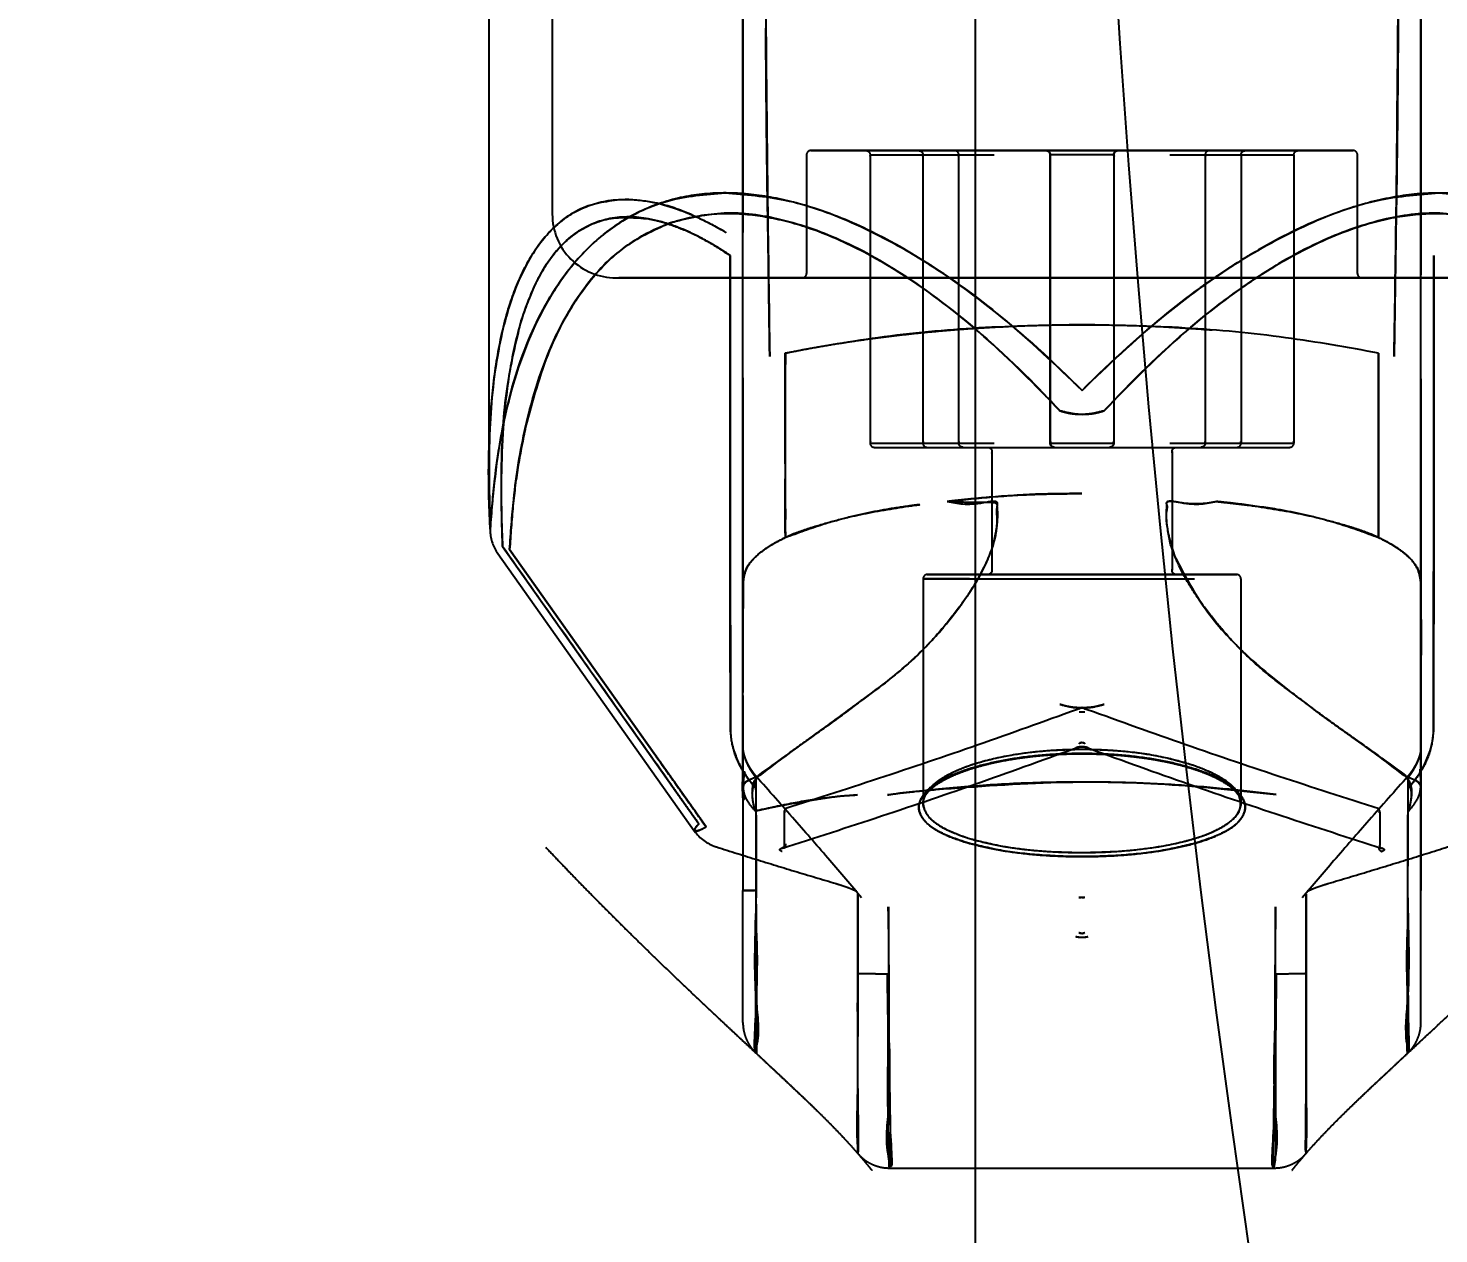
# Model space of a CAD drawing. Header units: millimetres. Extents: x 0 to 253659, y 0 to 59400.
# Drawn here: x 62904.3 to 62970.7, y 50810.6 to 50867.3 of the extents above; entities that cross this region are included whole.
import ezdxf

# ---------------------------------------------------------------- set-up
doc = ezdxf.new("R2010")
doc.units = ezdxf.units.MM
doc.header["$LTSCALE"] = 200
doc.header["$MEASUREMENT"] = 0
doc.linetypes.add('HID', pattern=[2.3, 1.5, -0.8])
for name, color, linetype in [('1', 1, 'CONTINUOUS'), ('A-벽', 7, 'CONTINUOUS'), ('주방기구(기존)', 8, 'HID')]:
    doc.layers.add(name, color=color, linetype=linetype)
doc.styles.get("Standard").update_dxf_attribs({"font": ''})
doc.styles.get('Standard').set_extended_font_data('Gulim')

msp = doc.modelspace()

# ---------------------------------------------------------------- linework, layer by layer
at = {"layer": '1'}
msp.add_line((62948.859, 53409.695), (62948.859, 39609.695), dxfattribs=at)
at = {"layer": '주방기구(기존)'}
for p, q in [((62925.961, 50889.269), (62925.961, 50846.355)), ((62928.954, 50882.984), (62928.954, 50858.541)), ((62937.931, 50831.601), (62937.933, 50877.647)), ((62937.932, 50850.798), (62937.932, 50877.647)), ((62937.932, 50877.647), (62937.932, 50857.683)), ((62969.856, 50840.399), (62969.857, 50877.647)), ((62969.857, 50850.798), (62969.858, 50877.647)), ((62969.858, 50877.647), (62969.858, 50857.683)), ((62940.926, 50861.334), (62940.926, 50855.747)), ((62941.125, 50861.534), (62966.666, 50861.534)), ((62941.126, 50861.534), (62966.665, 50861.534)), ((62943.918, 50861.334), (62949.759, 50861.334)), ((62943.919, 50861.334), (62943.919, 50847.766)), ((62946.403, 50861.334), (62946.403, 50847.766)), ((62948.096, 50847.766), (62948.096, 50861.334)), ((62952.399, 50861.334), (62952.399, 50847.766)), ((62955.393, 50861.334), (62952.399, 50861.334)), ((62952.4, 50847.766), (62952.4, 50861.334)), ((62952.4, 50847.766), (62952.4, 50861.334)), ((62955.391, 50861.334), (62955.391, 50847.766)), ((62955.392, 50861.334), (62955.392, 50847.766)), ((62955.393, 50861.334), (62955.393, 50847.766)), ((62958.032, 50861.334), (62963.874, 50861.334)), ((62959.696, 50861.334), (62959.696, 50847.766)), ((62961.389, 50861.334), (62961.389, 50847.766)), ((62963.873, 50861.334), (62963.873, 50847.766)), ((62966.866, 50855.747), (62966.866, 50861.334)), ((62937.333, 50856.593), (62937.333, 50846.429)), ((62970.457, 50846.429), (62970.457, 50856.593)), ((62931.946, 50855.547), (62975.845, 50855.548)), ((62931.948, 50855.548), (62975.844, 50855.548)), ((62937.932, 50833.501), (62937.933, 50855.781)), ((62969.858, 50833.501), (62969.858, 50855.781)), ((62943.918, 50847.766), (62949.759, 50847.766)), ((62944.118, 50847.566), (62963.674, 50847.566)), ((62949.656, 50847.367), (62949.656, 50841.78)), ((62952.399, 50847.766), (62955.393, 50847.766)), ((62958.032, 50847.766), (62963.874, 50847.766)), ((62958.136, 50847.367), (62958.136, 50841.78)), ((62926.391, 50842.566), (62935.641, 50829.512)), ((62926.611, 50842.893), (62935.861, 50829.839)), ((62926.946, 50842.754), (62933.777, 50833.113)), ((62936.196, 50829.702), (62926.946, 50842.754)), ((62946.413, 50841.381), (62946.413, 50830.816)), ((62946.612, 50841.58), (62961.179, 50841.58)), ((62946.613, 50841.58), (62961.179, 50841.58)), ((62961.378, 50841.381), (62961.378, 50830.817)), ((62969.855, 50832.163), (62969.856, 50840.399)), ((62954.037, 50835.097), (62953.755, 50835.097)), ((62969.855, 50820.499), (62969.858, 50833.481)), ((62937.932, 50831.868), (62937.933, 50831.907)), ((62969.855, 50831.601), (62969.852, 50832.163)), ((62937.925, 50831.632), (62937.919, 50831.627)), ((62937.919, 50831.627), (62937.932, 50831.62)), ((62937.952, 50831.615), (62937.925, 50831.632)), ((62937.927, 50831.612), (62937.927, 50826.706)), ((62937.928, 50831.607), (62937.929, 50831.612)), ((62937.929, 50831.61), (62937.928, 50831.607)), ((62937.929, 50831.704), (62937.93, 50831.752)), ((62937.929, 50831.592), (62937.929, 50831.646)), ((62937.932, 50831.62), (62937.929, 50831.61)), ((62937.952, 50831.667), (62937.952, 50831.615)), ((62969.827, 50831.615), (62969.827, 50831.667)), ((62969.854, 50831.632), (62969.827, 50831.615)), ((62969.852, 50831.607), (62969.848, 50831.662)), ((62969.848, 50831.612), (62969.848, 50831.662)), ((62969.848, 50831.62), (62969.861, 50831.627)), ((62969.853, 50831.61), (62969.848, 50831.62)), ((62969.852, 50831.612), (62969.852, 50826.706)), ((62969.854, 50831.607), (62969.853, 50831.61)), ((62969.861, 50831.627), (62969.854, 50831.632)), ((62969.855, 50831.612), (62969.854, 50831.607)), ((62939.928, 50830.397), (62939.869, 50830.397)), ((62939.869, 50830.397), (62939.869, 50828.82)), ((62939.869, 50830.389), (62939.875, 50830.391)), ((62939.894, 50830.395), (62939.875, 50830.391)), ((62939.928, 50830.397), (62939.894, 50830.395)), ((62967.922, 50830.397), (62967.864, 50830.397)), ((62967.897, 50830.395), (62967.864, 50830.397)), ((62967.916, 50830.391), (62967.897, 50830.395)), ((62967.916, 50830.391), (62967.922, 50830.389)), ((62967.922, 50830.397), (62967.922, 50828.82)), ((62937.927, 50820.499), (62937.929, 50826.706)), ((62954.036, 50826.377), (62953.754, 50826.377)), ((62944.844, 50813.645), (62962.937, 50813.645))]:
    msp.add_line(p, q, dxfattribs=at)
for centre, radius, start, end in [((63669.232, 50914.411), 715.154, 181.998676, 211.252681), ((62941.125, 50861.334), 0.2, 89.99918, 180.02035), ((62966.666, 50861.334), 0.2, 0.00484, 89.9629), ((62931.946, 50858.541), 2.993, 179.99639, 270.01992), ((62940.726, 50855.747), 0.2, 270.08481, 359.97851), ((62967.065, 50855.747), 0.2, 179.99235, 269.99993), ((62928.02, 50843.72), 1.995, 183.14668, 215.35492), ((62946.613, 50841.381), 0.2, 89.9991, 180.02322), ((62961.179, 50841.381), 0.2, 359.9991, 89.99854), ((62940.069, 50830.397), 0.2, 109.68447, 182.21917), ((62967.723, 50830.397), 0.2, 357.78084, 70.31887), ((62937.268, 50830.667), 1.995, 215.41313, 252.06858)]:
    msp.add_arc(centre, radius, start, end, dxfattribs=at)
for points in [[(62938.863, 50886.758), (62938.934, 50876.346), (62939.015, 50867.151), (62939.092, 50859.115), (62939.193, 50851.847)], [(62968.595, 50851.847), (62968.697, 50859.113), (62968.774, 50867.15), (62968.855, 50876.348), (62968.926, 50886.758)], [(62968.926, 50886.758), (62968.885, 50879.698), (62968.822, 50873.219), (62968.782, 50867.293)], [(62939.123, 50856.922), (62939.051, 50861.964), (62939.007, 50867.293)], [(62968.782, 50867.293), (62968.738, 50861.963), (62968.666, 50856.922)], [(62944.866, 50861.534), (62942.836, 50861.534), (62941.562, 50861.534), (62941.126, 50861.534), (62941.554, 50861.534), (62942.821, 50861.534), (62944.847, 50861.534), (62947.497, 50861.534), (62950.587, 50861.534), (62953.905, 50861.534), (62957.217, 50861.534), (62960.293, 50861.534), (62962.926, 50861.534)], [(62943.718, 50861.534), (62943.795, 50861.519), (62943.859, 50861.475), (62943.918, 50861.334), (62943.901, 50861.263)], [(62962.926, 50861.534), (62964.946, 50861.534), (62966.224, 50861.534), (62966.666, 50861.534), (62966.237, 50861.534), (62964.966, 50861.534), (62962.94, 50861.534), (62960.298, 50861.534), (62957.219, 50861.534), (62953.912, 50861.534), (62950.602, 50861.534), (62947.516, 50861.534), (62944.866, 50861.534)], [(62946.202, 50861.534), (62946.278, 50861.519), (62946.343, 50861.475), (62946.402, 50861.334), (62946.385, 50861.263)], [(62946.203, 50861.534), (62946.286, 50861.516), (62946.357, 50861.461), (62946.397, 50861.38), (62946.386, 50861.263)], [(62948.08, 50861.264), (62948.096, 50861.334), (62948.037, 50861.475), (62947.896, 50861.534)], [(62952.199, 50861.534), (62952.276, 50861.519), (62952.34, 50861.475), (62952.399, 50861.334), (62952.384, 50861.266)], [(62952.384, 50861.264), (62952.399, 50861.341), (62952.377, 50861.425), (62952.319, 50861.494), (62952.199, 50861.534)], [(62952.384, 50861.264), (62952.4, 50861.334), (62952.342, 50861.474)], [(62952.342, 50861.474), (62952.399, 50861.334), (62952.384, 50861.266)], [(62955.592, 50861.534), (62955.45, 50861.475), (62955.392, 50861.334), (62955.406, 50861.268)], [(62955.408, 50861.266), (62955.393, 50861.334), (62955.451, 50861.475), (62955.516, 50861.519), (62955.592, 50861.534)], [(62955.592, 50861.534), (62955.511, 50861.516), (62955.439, 50861.463), (62955.399, 50861.383), (62955.408, 50861.264)], [(62955.408, 50861.265), (62955.393, 50861.334), (62955.449, 50861.474)], [(62955.449, 50861.474), (62955.392, 50861.334), (62955.406, 50861.268)], [(62959.895, 50861.534), (62959.754, 50861.475), (62959.696, 50861.334), (62959.711, 50861.264)], [(62961.406, 50861.263), (62961.39, 50861.334), (62961.448, 50861.475), (62961.513, 50861.519), (62961.589, 50861.534)], [(62961.406, 50861.263), (62961.389, 50861.338), (62961.41, 50861.422), (62961.467, 50861.493), (62961.589, 50861.534)], [(62963.89, 50861.263), (62963.874, 50861.334), (62963.932, 50861.475), (62963.997, 50861.519), (62964.073, 50861.534)], [(62926.029, 50843.719), (62925.981, 50844.941), (62926.092, 50849.621), (62926.41, 50852.072), (62926.972, 50854.341), (62927.668, 50856.035), (62928.626, 50857.482), (62929.88, 50858.562), (62931.465, 50859.157), (62933.416, 50859.15), (62935.847, 50858.364), (62937.036, 50857.74), (62937.134, 50857.683)], [(62932.389, 50859.237), (62930.416, 50858.841), (62928.724, 50857.589), (62927.383, 50855.428), (62926.46, 50852.331), (62926.012, 50848.442), (62926.03, 50843.72)], [(62953.897, 50850.247), (62952.886, 50851.235), (62948.466, 50854.966), (62943.972, 50857.723), (62941.108, 50858.878), (62938.96, 50859.385), (62936.888, 50859.537), (62934.874, 50859.29), (62932.837, 50858.543), (62931.034, 50857.306), (62929.577, 50855.718), (62928.265, 50853.553), (62926.836, 50849.489), (62926.235, 50846.087), (62926.03, 50843.72)], [(62926.03, 50843.72), (62926.645, 50848.632), (62927.84, 50852.615), (62929.622, 50855.779), (62931.835, 50857.935), (62934.377, 50859.16), (62937.091, 50859.538)], [(62937.133, 50857.683), (62935.378, 50858.567), (62933.789, 50859.077), (62932.389, 50859.237)], [(62937.091, 50859.538), (62939.902, 50859.204), (62943.037, 50858.156), (62946.468, 50856.326), (62950.11, 50853.693), (62953.897, 50850.247)], [(62981.762, 50843.72), (62981.71, 50844.513), (62980.956, 50849.489), (62979.493, 50853.624), (62978.18, 50855.766), (62976.695, 50857.36), (62974.849, 50858.597), (62972.776, 50859.323), (62970.739, 50859.537), (62968.622, 50859.352), (62966.43, 50858.796), (62963.196, 50857.406), (62960.96, 50856.093), (62958.593, 50854.414), (62954.156, 50850.504), (62953.897, 50850.247)], [(62953.897, 50850.247), (62957.688, 50853.696), (62961.338, 50856.334), (62964.785, 50858.169), (62967.948, 50859.217), (62970.696, 50859.538)], [(62970.696, 50859.538), (62973.472, 50859.143), (62976.007, 50857.9), (62978.187, 50855.757), (62979.955, 50852.607), (62981.148, 50848.627), (62981.762, 50843.72)], [(62926.947, 50842.754), (62927.137, 50845.123), (62927.696, 50848.524), (62929.027, 50852.589), (62930.249, 50854.754), (62931.605, 50856.342), (62933.283, 50857.579), (62935.178, 50858.327), (62937.051, 50858.573), (62938.979, 50858.422), (62940.977, 50857.916), (62943.64, 50856.761), (62947.815, 50854.004), (62951.92, 50850.273), (62952.858, 50849.284)], [(62952.859, 50849.285), (62949.275, 50852.789), (62945.792, 50855.477), (62942.489, 50857.325), (62939.526, 50858.323), (62936.888, 50858.574), (62934.473, 50858.12)], [(62973.324, 50858.119), (62970.909, 50858.573), (62968.224, 50858.314), (62965.245, 50857.298), (62961.956, 50855.446), (62958.496, 50852.768), (62954.935, 50849.285)], [(62954.935, 50849.285), (62955.176, 50849.542), (62959.296, 50853.452), (62961.494, 50855.131), (62963.572, 50856.443), (62966.579, 50857.834), (62968.618, 50858.389), (62970.587, 50858.574), (62972.482, 50858.359), (62974.411, 50857.634), (62976.129, 50856.396), (62977.51, 50854.802), (62978.734, 50852.659), (62980.096, 50848.524), (62980.797, 50843.548), (62980.845, 50842.754)], [(62937.333, 50856.593), (62936.844, 50856.912), (62935.74, 50857.536), (62934.596, 50858.024), (62933.482, 50858.322), (62931.668, 50858.33), (62930.194, 50857.734), (62929.027, 50856.654), (62928.136, 50855.207), (62927.488, 50853.514), (62926.965, 50851.244), (62926.67, 50848.794), (62926.567, 50844.113), (62926.612, 50842.893)], [(62927.488, 50853.514), (62928.54, 50855.955), (62929.941, 50857.556), (62931.604, 50858.317), (62933.482, 50858.322)], [(62934.473, 50858.12), (62932.28, 50856.925), (62930.379, 50854.94), (62928.828, 50852.136), (62927.696, 50848.524)], [(62933.482, 50858.322), (62933.701, 50858.279), (62933.925, 50858.227), (62934.154, 50858.165)], [(62934.154, 50858.165), (62935.151, 50857.809), (62936.207, 50857.289), (62937.333, 50856.593)], [(62937.932, 50855.687), (62937.932, 50855.966), (62937.932, 50856.278), (62937.932, 50856.62), (62937.932, 50856.988), (62937.932, 50857.377), (62937.932, 50857.785)], [(62969.858, 50857.779), (62969.858, 50857.371), (62969.858, 50856.981), (62969.858, 50856.614), (62969.858, 50856.272), (62969.858, 50855.961), (62969.858, 50855.683)], [(62937.339, 50834.31), (62937.333, 50846.429), (62937.333, 50856.593)], [(62939.194, 50851.847), (62939.158, 50854.393), (62939.123, 50856.922)], [(62968.666, 50856.922), (62968.631, 50854.393), (62968.595, 50851.847)], [(62970.457, 50856.593), (62970.457, 50846.429), (62970.452, 50834.309)], [(62969.417, 50855.548), (62965.606, 50855.548), (62961.195, 50855.548), (62956.402, 50855.548), (62951.473, 50855.548), (62946.665, 50855.548), (62942.228, 50855.548), (62938.383, 50855.547), (62935.318, 50855.547), (62933.18, 50855.547), (62932.084, 50855.547), (62933.189, 50855.548), (62935.325, 50855.548), (62938.374, 50855.548)], [(62938.374, 50855.548), (62942.195, 50855.548), (62946.614, 50855.548), (62951.412, 50855.547), (62956.341, 50855.547), (62961.148, 50855.547), (62965.581, 50855.547), (62969.423, 50855.547), (62972.485, 50855.548), (62974.619, 50855.548), (62975.71, 50855.548), (62974.596, 50855.548), (62972.459, 50855.548), (62969.417, 50855.548)], [(62963.208, 50855.548), (62960.504, 50855.548), (62957.337, 50855.548), (62953.923, 50855.548), (62950.499, 50855.548), (62947.308, 50855.548), (62944.572, 50855.548), (62942.479, 50855.548), (62941.17, 50855.548), (62940.727, 50855.548), (62941.176, 50855.548), (62942.49, 50855.548), (62944.583, 50855.548)], [(62944.583, 50855.548), (62947.318, 50855.548), (62950.503, 50855.548), (62953.918, 50855.548), (62957.331, 50855.548), (62960.507, 50855.548), (62963.208, 50855.548)], [(62926.611, 50842.893), (62926.572, 50846.989), (62926.859, 50850.539), (62927.488, 50853.514)], [(62953.894, 50853.337), (62949.046, 50853.184), (62944.288, 50852.725), (62939.927, 50852.002)], [(62942.757, 50852.506), (62943.744, 50852.651), (62944.739, 50852.782), (62945.745, 50852.899), (62946.755, 50853.002), (62947.766, 50853.091), (62948.781, 50853.166), (62949.802, 50853.228)], [(62949.802, 50853.228), (62951.844, 50853.31), (62953.891, 50853.337), (62955.944, 50853.31), (62957.992, 50853.228), (62960.02, 50853.092)], [(62967.862, 50852.002), (62963.482, 50852.727), (62958.751, 50853.183), (62953.894, 50853.337)], [(62940.797, 50852.171), (62941.769, 50852.346), (62942.757, 50852.506)], [(62939.927, 50847.288), (62939.926, 50848.737), (62939.927, 50850.3), (62939.927, 50852.001)], [(62939.928, 50852), (62939.926, 50850.058), (62939.926, 50848.001), (62939.926, 50846.023)], [(62939.927, 50852.001), (62940.797, 50852.171)], [(62967.862, 50852.001), (62967.862, 50849.471), (62967.862, 50847.386), (62967.862, 50845.687), (62967.862, 50844.593), (62967.862, 50843.898), (62967.861, 50843.322)], [(62967.862, 50846.023), (62967.862, 50847.997), (62967.862, 50850.081), (62967.861, 50852)], [(62937.931, 50850.839), (62937.931, 50849.661), (62937.931, 50848.414), (62937.932, 50847.207), (62937.932, 50846.12), (62937.932, 50845.152), (62937.932, 50844.233), (62937.932, 50843.299), (62937.932, 50842.311), (62937.935, 50841.27), (62937.935, 50839.985)], [(62937.932, 50845.938), (62937.932, 50847.572), (62937.931, 50849.223), (62937.932, 50850.798)], [(62969.849, 50840.259), (62969.848, 50840.325), (62969.847, 50840.436), (62969.847, 50840.503), (62969.847, 50840.579), (62969.847, 50840.66), (62969.848, 50840.747), (62969.848, 50840.838), (62969.849, 50840.932), (62969.85, 50841.028), (62969.851, 50841.126), (62969.852, 50841.225), (62969.853, 50841.325), (62969.854, 50841.427), (62969.855, 50841.529), (62969.856, 50841.633), (62969.856, 50841.737), (62969.856, 50841.839), (62969.856, 50841.942), (62969.856, 50842.044), (62969.856, 50842.146), (62969.856, 50842.248), (62969.856, 50842.348), (62969.856, 50842.447), (62969.856, 50842.543), (62969.856, 50842.636), (62969.856, 50842.724), (62969.856, 50842.809), (62969.856, 50842.891), (62969.856, 50842.975), (62969.856, 50843.059), (62969.856, 50843.145), (62969.856, 50843.231), (62969.856, 50843.319), (62969.856, 50843.409), (62969.856, 50843.5), (62969.856, 50843.593), (62969.856, 50843.686), (62969.856, 50843.781), (62969.856, 50843.878), (62969.856, 50843.975), (62969.856, 50844.073), (62969.856, 50844.173), (62969.856, 50844.273), (62969.856, 50844.374), (62969.856, 50844.477), (62969.856, 50844.581), (62969.856, 50844.685), (62969.856, 50844.791), (62969.856, 50844.899), (62969.856, 50845.008), (62969.857, 50845.118), (62969.857, 50845.23), (62969.857, 50845.344), (62969.857, 50845.459), (62969.857, 50845.576), (62969.857, 50845.695), (62969.857, 50845.816), (62969.857, 50845.939), (62969.857, 50846.065), (62969.857, 50846.193), (62969.857, 50846.324), (62969.857, 50846.457), (62969.857, 50846.594), (62969.857, 50846.735), (62969.857, 50846.878), (62969.857, 50847.025), (62969.857, 50847.174), (62969.857, 50847.328), (62969.857, 50847.485), (62969.857, 50847.645), (62969.857, 50847.808), (62969.857, 50847.974), (62969.857, 50848.144), (62969.857, 50848.316), (62969.857, 50848.492), (62969.857, 50848.67), (62969.857, 50848.851), (62969.857, 50849.038), (62969.857, 50849.228), (62969.857, 50849.423), (62969.858, 50849.62), (62969.858, 50849.819), (62969.858, 50850.021), (62969.858, 50850.223), (62969.858, 50850.427), (62969.857, 50850.632), (62969.857, 50850.839)], [(62969.857, 50850.798), (62969.857, 50849.212), (62969.857, 50847.564), (62969.857, 50845.938)], [(62952.858, 50849.284), (62953.184, 50849.195), (62953.533, 50849.139), (62953.893, 50849.12)], [(62954.935, 50849.285), (62954.253, 50849.138), (62953.521, 50849.14), (62952.859, 50849.285)], [(62953.893, 50849.12), (62954.257, 50849.139), (62954.608, 50849.194), (62954.935, 50849.285)], [(62927.696, 50848.524), (62927.354, 50846.734), (62927.104, 50844.81), (62926.946, 50842.754)], [(62925.99, 50848.036), (62925.961, 50846.64), (62925.974, 50845.129), (62926.033, 50843.503)], [(62943.934, 50847.836), (62943.918, 50847.766), (62943.976, 50847.625), (62944.041, 50847.581), (62944.118, 50847.566)], [(62946.417, 50847.836), (62946.402, 50847.766), (62946.46, 50847.625), (62946.525, 50847.581), (62946.601, 50847.566)], [(62946.418, 50847.836), (62946.402, 50847.761), (62946.424, 50847.677), (62946.481, 50847.607), (62946.602, 50847.566)], [(62948.295, 50847.566), (62948.154, 50847.625), (62948.096, 50847.766), (62948.112, 50847.837)], [(62948.295, 50847.566), (62948.154, 50847.625), (62948.096, 50847.766), (62948.112, 50847.837)], [(62952.599, 50847.566), (62952.458, 50847.625), (62952.4, 50847.766), (62952.415, 50847.837)], [(62952.598, 50847.566), (62952.517, 50847.584), (62952.445, 50847.638), (62952.405, 50847.718), (62952.415, 50847.837)], [(62952.415, 50847.836), (62952.399, 50847.766), (62952.456, 50847.626)], [(62955.376, 50847.837), (62955.392, 50847.766), (62955.334, 50847.625), (62955.192, 50847.566)], [(62955.193, 50847.566), (62955.269, 50847.581), (62955.334, 50847.625), (62955.393, 50847.766), (62955.378, 50847.833)], [(62959.68, 50847.837), (62959.696, 50847.766), (62959.638, 50847.625), (62959.496, 50847.566)], [(62959.68, 50847.837), (62959.696, 50847.766), (62959.637, 50847.625), (62959.496, 50847.566)], [(62961.19, 50847.566), (62961.267, 50847.581), (62961.331, 50847.625), (62961.39, 50847.766), (62961.374, 50847.836)], [(62961.19, 50847.566), (62961.273, 50847.584), (62961.344, 50847.639), (62961.383, 50847.719), (62961.374, 50847.836)], [(62963.674, 50847.566), (62963.75, 50847.581), (62963.815, 50847.625), (62963.874, 50847.766), (62963.858, 50847.836)], [(62939.927, 50844.214), (62939.926, 50844.818), (62939.927, 50845.776), (62939.927, 50847.288)], [(62949.456, 50847.566), (62949.533, 50847.551), (62949.567, 50847.532), (62949.597, 50847.508), (62949.641, 50847.443), (62949.656, 50847.367), (62949.642, 50847.3)], [(62949.598, 50847.507), (62949.641, 50847.443), (62949.656, 50847.367), (62949.64, 50847.297)], [(62958.153, 50847.297), (62958.137, 50847.367), (62958.152, 50847.443), (62958.194, 50847.507)], [(62958.151, 50847.3), (62958.137, 50847.367), (62958.152, 50847.443), (62958.195, 50847.508), (62958.26, 50847.551), (62958.336, 50847.566)], [(62937.333, 50846.429), (62937.336, 50842.372), (62937.338, 50838.331), (62937.34, 50834.309)], [(62937.942, 50840.401), (62937.932, 50841.914), (62937.932, 50843.782), (62937.932, 50845.938)], [(62939.926, 50846.023), (62939.925, 50845.11), (62939.928, 50844.44), (62939.926, 50843.946)], [(62967.862, 50843.946), (62967.86, 50844.439), (62967.863, 50845.108), (62967.862, 50846.023)], [(62969.857, 50845.938), (62969.856, 50843.729), (62969.856, 50841.874), (62969.846, 50840.401)], [(62970.451, 50834.309), (62970.453, 50838.331), (62970.455, 50842.371), (62970.457, 50846.429)], [(62949.239, 50845.194), (62948.082, 50845.075), (62947.553, 50845.018)], [(62947.554, 50845.019), (62949.56, 50845.224), (62951.674, 50845.354), (62953.893, 50845.392)], [(62953.893, 50845.391), (62951.563, 50845.349), (62949.239, 50845.194)], [(62938.663, 50832.125), (62941.226, 50833.975), (62943.447, 50835.602), (62945.33, 50837.05), (62946.922, 50838.585), (62948.216, 50840.179), (62949.201, 50841.754), (62949.788, 50843.233), (62949.903, 50844.255), (62949.898, 50844.708), (62949.905, 50844.857), (62949.781, 50844.961)], [(62939.926, 50843.324), (62941.7, 50843.946), (62943.732, 50844.459), (62946.022, 50844.841)], [(62946.261, 50844.87), (62945.768, 50844.808), (62944.625, 50844.633), (62943.483, 50844.405), (62942.362, 50844.13), (62941.259, 50843.814)], [(62946.022, 50844.841), (62946.26, 50844.87)], [(62949.781, 50844.961), (62949.327, 50844.969), (62948.578, 50844.972), (62947.554, 50845.019)], [(62947.555, 50845.018), (62949.274, 50844.97), (62949.908, 50844.928), (62949.895, 50844.821), (62949.901, 50844.667), (62949.907, 50844.188), (62949.695, 50842.92)], [(62960.232, 50845.017), (62958.459, 50844.97), (62957.867, 50844.921), (62957.899, 50844.808), (62957.883, 50844.62), (62957.874, 50844.006), (62958.273, 50842.417)], [(62958.088, 50842.92), (62957.878, 50844.2), (62957.884, 50844.675), (62957.89, 50844.825), (62957.882, 50844.931), (62958.532, 50844.97), (62960.233, 50845.018)], [(62960.87, 50844.947), (62960.657, 50844.97), (62960.445, 50844.994), (62960.232, 50845.017)], [(62960.233, 50845.018), (62960.673, 50844.969), (62961.102, 50844.921), (62961.527, 50844.87)], [(62961.525, 50844.87), (62960.87, 50844.947)], [(62967.861, 50843.322), (62967.607, 50843.433), (62967.076, 50843.635), (62966.533, 50843.814), (62965.427, 50844.128), (62964.308, 50844.404), (62963.171, 50844.631), (62961.525, 50844.87)], [(62961.527, 50844.87), (62961.765, 50844.841)], [(62961.765, 50844.841), (62964.057, 50844.459), (62966.088, 50843.946), (62967.861, 50843.324)], [(62939.928, 50843.325), (62939.927, 50843.601), (62939.926, 50843.892), (62939.927, 50844.214)], [(62939.926, 50843.946), (62939.926, 50843.712), (62939.928, 50843.506), (62939.926, 50843.323)], [(62967.861, 50843.323), (62967.859, 50843.507), (62967.862, 50843.712), (62967.862, 50843.946)], [(62939.926, 50843.323), (62939.132, 50842.882), (62938.511, 50842.398), (62938.098, 50841.861), (62937.944, 50841.244), (62937.94, 50840.58)], [(62937.947, 50840.397), (62937.94, 50841.138), (62938.077, 50841.822), (62938.505, 50842.398), (62939.128, 50842.882), (62939.926, 50843.324)], [(62941.259, 50843.814), (62940.18, 50843.435), (62939.928, 50843.325)], [(62967.861, 50843.324), (62968.656, 50842.884), (62969.28, 50842.4), (62969.71, 50841.823), (62969.848, 50841.137), (62969.841, 50840.397)], [(62969.848, 50840.58), (62969.843, 50841.246), (62969.688, 50841.864), (62969.272, 50842.403), (62968.649, 50842.887), (62967.861, 50843.323)], [(62934.563, 50831.669), (62931.92, 50835.4), (62929.269, 50839.141), (62926.611, 50842.893)], [(62949.695, 50842.92), (62949.295, 50841.943), (62948.742, 50840.952), (62948.068, 50839.978), (62947.302, 50839.019), (62946.462, 50838.095), (62945.53, 50837.226), (62944.538, 50836.418), (62943.488, 50835.633), (62942.398, 50834.816), (62941.216, 50833.97), (62939.992, 50833.086), (62938.733, 50832.127)], [(62969.046, 50832.127), (62967.787, 50833.086), (62966.563, 50833.97), (62965.381, 50834.816), (62964.291, 50835.633), (62963.242, 50836.418), (62962.249, 50837.226), (62961.318, 50838.096), (62960.478, 50839.02), (62959.713, 50839.979), (62959.039, 50840.954), (62958.487, 50841.944), (62958.088, 50842.92)], [(62949.641, 50841.848), (62949.656, 50841.78), (62949.641, 50841.703), (62949.597, 50841.639), (62949.567, 50841.614), (62949.533, 50841.595), (62949.456, 50841.58)], [(62949.639, 50841.851), (62949.656, 50841.78), (62949.641, 50841.703), (62949.599, 50841.64)], [(62958.336, 50841.58), (62958.26, 50841.595), (62958.195, 50841.639), (62958.152, 50841.703), (62958.137, 50841.78), (62958.152, 50841.848)], [(62958.194, 50841.64), (62958.152, 50841.703), (62958.137, 50841.78), (62958.152, 50841.848)], [(62958.273, 50842.417), (62959.414, 50840.391), (62961.185, 50838.235), (62963.643, 50836.113)], [(62937.942, 50841.293), (62937.937, 50841.04), (62937.934, 50840.784), (62937.93, 50840.522), (62937.927, 50840.256), (62937.924, 50839.982), (62937.921, 50839.701), (62937.918, 50839.441), (62937.916, 50839.206), (62937.915, 50838.991), (62937.915, 50838.791), (62937.915, 50838.604), (62937.916, 50838.426), (62937.916, 50838.254), (62937.917, 50838.089), (62937.918, 50837.928), (62937.919, 50837.771), (62937.919, 50837.618), (62937.92, 50837.467), (62937.92, 50837.319), (62937.92, 50837.172), (62937.92, 50837.025), (62937.92, 50836.879), (62937.92, 50836.733), (62937.92, 50836.585), (62937.919, 50836.435), (62937.919, 50836.281), (62937.919, 50836.121), (62937.918, 50835.961), (62937.919, 50835.806), (62937.919, 50835.657), (62937.919, 50835.512), (62937.92, 50835.371), (62937.92, 50835.235), (62937.921, 50835.103), (62937.922, 50834.975), (62937.922, 50834.85), (62937.923, 50834.729), (62937.924, 50834.611), (62937.925, 50834.497), (62937.925, 50834.387), (62937.926, 50834.28), (62937.926, 50834.178), (62937.927, 50834.08), (62937.927, 50833.986), (62937.928, 50833.896), (62937.928, 50833.811), (62937.928, 50833.731), (62937.928, 50833.655), (62937.929, 50833.582), (62937.929, 50833.513), (62937.929, 50833.445), (62937.929, 50833.38), (62937.929, 50833.316), (62937.929, 50833.255), (62937.929, 50833.195), (62937.93, 50833.079), (62937.93, 50832.967), (62937.93, 50832.858), (62937.93, 50832.745), (62937.93, 50832.665), (62937.93, 50832.562), (62937.93, 50832.438), (62937.93, 50832.298), (62937.93, 50832.153), (62937.93, 50832.017)], [(62937.942, 50840.298), (62937.942, 50840.395), (62937.943, 50840.488), (62937.943, 50840.581), (62937.942, 50840.674), (62937.942, 50840.77), (62937.942, 50840.871), (62937.942, 50840.973), (62937.943, 50841.073), (62937.944, 50841.168), (62937.947, 50841.259), (62937.95, 50841.345), (62937.954, 50841.427), (62937.959, 50841.503), (62937.966, 50841.579), (62937.959, 50841.506), (62937.951, 50841.419), (62937.947, 50841.348), (62937.942, 50841.267), (62937.939, 50841.181), (62937.937, 50841.096), (62937.935, 50841.013)], [(62948.605, 50841.381), (62947.334, 50841.381), (62946.587, 50841.381), (62946.432, 50841.381), (62946.885, 50841.381), (62947.908, 50841.381), (62949.415, 50841.381), (62951.289, 50841.381), (62953.378, 50841.381), (62955.506, 50841.381), (62957.497, 50841.381), (62959.187, 50841.381)], [(62947.879, 50841.381), (62946.862, 50841.381), (62946.424, 50841.381), (62946.634, 50841.381), (62947.546, 50841.381), (62948.985, 50841.381), (62950.853, 50841.381), (62952.92, 50841.381), (62955.141, 50841.381), (62957.316, 50841.381), (62959.187, 50841.381)], [(62948.745, 50841.58), (62947.509, 50841.58), (62946.782, 50841.58), (62946.631, 50841.58), (62947.072, 50841.58), (62948.068, 50841.58), (62949.535, 50841.58), (62951.358, 50841.58), (62953.391, 50841.58), (62955.463, 50841.58), (62957.401, 50841.58), (62959.046, 50841.58)], [(62948.605, 50841.381), (62948.233, 50841.381), (62947.879, 50841.381)], [(62959.046, 50841.58), (62960.28, 50841.58), (62961.008, 50841.58), (62961.161, 50841.58), (62960.722, 50841.58), (62959.728, 50841.58), (62958.263, 50841.58), (62956.441, 50841.58), (62954.409, 50841.58), (62952.336, 50841.58), (62950.395, 50841.58), (62948.745, 50841.58)], [(62969.853, 50841.012), (62969.851, 50841.085), (62969.849, 50841.162), (62969.847, 50841.24), (62969.843, 50841.318), (62969.839, 50841.387), (62969.834, 50841.446), (62969.828, 50841.519), (62969.822, 50841.583), (62969.828, 50841.51), (62969.833, 50841.436), (62969.838, 50841.351), (62969.842, 50841.253), (62969.844, 50841.134), (62969.845, 50841.062), (62969.846, 50840.977), (62969.846, 50840.878), (62969.846, 50840.783), (62969.846, 50840.694), (62969.845, 50840.626), (62969.845, 50840.501)], [(62969.822, 50841.577), (62969.83, 50841.485), (62969.835, 50841.408), (62969.839, 50841.327), (62969.842, 50841.242), (62969.844, 50841.152), (62969.845, 50841.058), (62969.846, 50840.96), (62969.846, 50840.86), (62969.846, 50840.762), (62969.845, 50840.667), (62969.845, 50840.576), (62969.845, 50840.486), (62969.846, 50840.394), (62969.846, 50840.299)], [(62969.856, 50832.345), (62969.856, 50832.408), (62969.856, 50832.498), (62969.856, 50832.581), (62969.856, 50832.675), (62969.856, 50832.775), (62969.856, 50832.87), (62969.857, 50832.939), (62969.857, 50833.024), (62969.857, 50833.105), (62969.857, 50833.185), (62969.857, 50833.264), (62969.857, 50833.343), (62969.857, 50833.422), (62969.858, 50833.502), (62969.858, 50833.582), (62969.858, 50833.664), (62969.858, 50833.749), (62969.859, 50833.836), (62969.859, 50833.896), (62969.859, 50833.958), (62969.859, 50834.02), (62969.86, 50834.085), (62969.86, 50834.15), (62969.86, 50834.217), (62969.861, 50834.285), (62969.861, 50834.355), (62969.862, 50834.426), (62969.862, 50834.498), (62969.863, 50834.572), (62969.863, 50834.648), (62969.863, 50834.725), (62969.864, 50834.804), (62969.864, 50834.884), (62969.865, 50834.966), (62969.865, 50835.05), (62969.866, 50835.136), (62969.866, 50835.223), (62969.867, 50835.313), (62969.867, 50835.404), (62969.868, 50835.498), (62969.868, 50835.594), (62969.868, 50835.692), (62969.868, 50835.792), (62969.868, 50835.895), (62969.868, 50836), (62969.868, 50836.108), (62969.868, 50836.217), (62969.868, 50836.323), (62969.868, 50836.427), (62969.867, 50836.529), (62969.867, 50836.63), (62969.867, 50836.731), (62969.867, 50836.831), (62969.867, 50836.932), (62969.867, 50837.032), (62969.867, 50837.132), (62969.867, 50837.233), (62969.867, 50837.335), (62969.867, 50837.437), (62969.868, 50837.54), (62969.868, 50837.643), (62969.869, 50837.748), (62969.869, 50837.854), (62969.87, 50837.962), (62969.87, 50838.072), (62969.871, 50838.186), (62969.871, 50838.302), (62969.872, 50838.362), (62969.872, 50838.424), (62969.872, 50838.486), (62969.872, 50838.55), (62969.873, 50838.616), (62969.873, 50838.684), (62969.873, 50838.754), (62969.873, 50838.828), (62969.873, 50838.906), (62969.872, 50838.988), (62969.872, 50839.075), (62969.872, 50839.166), (62969.871, 50839.261), (62969.87, 50839.361), (62969.869, 50839.466), (62969.868, 50839.576), (62969.867, 50839.692), (62969.865, 50839.815), (62969.864, 50839.939), (62969.863, 50840.062), (62969.861, 50840.185), (62969.86, 50840.306), (62969.858, 50840.428), (62969.857, 50840.55), (62969.856, 50840.672), (62969.854, 50840.795), (62969.852, 50840.919), (62969.85, 50841.042), (62969.848, 50841.167), (62969.846, 50841.292)], [(62937.94, 50840.58), (62937.941, 50840.52), (62937.942, 50840.46), (62937.942, 50840.401)], [(62969.846, 50840.401), (62969.846, 50840.46), (62969.847, 50840.52), (62969.848, 50840.58)], [(62937.93, 50833.109), (62937.931, 50834.599), (62937.933, 50837.002), (62937.947, 50840.397)], [(62969.841, 50840.397), (62969.855, 50837.006), (62969.856, 50834.603), (62969.856, 50833.109)], [(62937.93, 50832.917), (62937.931, 50833.274), (62937.931, 50833.589), (62937.931, 50833.881), (62937.931, 50834.166), (62937.931, 50834.461), (62937.931, 50834.797), (62937.93, 50835.203), (62937.931, 50835.727), (62937.932, 50836.339), (62937.933, 50836.936), (62937.932, 50837.46), (62937.929, 50837.892), (62937.925, 50838.296), (62937.923, 50838.734), (62937.926, 50839.21), (62937.936, 50839.72)], [(62969.852, 50839.725), (62969.863, 50839.164), (62969.864, 50838.582), (62969.86, 50838.014), (62969.856, 50837.442), (62969.855, 50836.79), (62969.856, 50836.14), (62969.857, 50835.541), (62969.857, 50835.043), (62969.856, 50834.643), (62969.856, 50834.301), (62969.856, 50833.987), (62969.856, 50833.676), (62969.856, 50833.355), (62969.856, 50833.013), (62969.856, 50832.651)], [(62963.643, 50836.113), (62964.39, 50835.551), (62965.246, 50834.913), (62966.17, 50834.248)], [(62953.93, 50835.321), (62949.291, 50833.664), (62944.614, 50832.074), (62939.898, 50830.551)], [(62953.887, 50835.305), (62953.527, 50835.324), (62953.18, 50835.38), (62952.857, 50835.47)], [(62952.857, 50835.47), (62953.539, 50835.323), (62954.273, 50835.325), (62954.936, 50835.47)], [(62954.045, 50835.23), (62953.976, 50835.279), (62953.889, 50835.296), (62953.809, 50835.276), (62953.748, 50835.23)], [(62967.884, 50830.554), (62963.169, 50832.077), (62958.492, 50833.668), (62953.854, 50835.324)], [(62954.936, 50835.47), (62954.606, 50835.378), (62954.252, 50835.323), (62953.887, 50835.305)], [(62953.896, 50835.097), (62953.799, 50835.097)], [(62954.037, 50835.097), (62953.945, 50835.097)], [(62938.552, 50831.485), (62937.882, 50832.421), (62937.479, 50833.369), (62937.34, 50834.309)], [(62937.34, 50834.309), (62937.36, 50833.954), (62937.42, 50833.601), (62937.517, 50833.245)], [(62966.17, 50834.248), (62967.098, 50833.595), (62968.078, 50832.887), (62969.113, 50832.13)], [(62970.451, 50834.309), (62970.312, 50833.368), (62969.909, 50832.419), (62969.238, 50831.484)], [(62970.274, 50833.245), (62970.371, 50833.598), (62970.431, 50833.954), (62970.451, 50834.309)], [(62937.517, 50833.245), (62937.764, 50832.644), (62938.106, 50832.059), (62938.552, 50831.484)], [(62938.69, 50831.929), (62938.57, 50832.066), (62938.458, 50832.208), (62938.355, 50832.352), (62938.262, 50832.498), (62938.18, 50832.641), (62938.112, 50832.78), (62938.056, 50832.91), (62938.013, 50833.032), (62937.98, 50833.145), (62937.956, 50833.249), (62937.941, 50833.345), (62937.934, 50833.433), (62937.933, 50833.509)], [(62938.539, 50832.032), (62938.29, 50832.401), (62938.093, 50832.788), (62937.973, 50833.155), (62937.933, 50833.482)], [(62939.735, 50828.684), (62944.457, 50830.216), (62949.14, 50831.815), (62953.784, 50833.48)], [(62953.912, 50833.345), (62952.031, 50833.258), (62950.227, 50833.008), (62948.668, 50832.603), (62947.492, 50832.093), (62946.713, 50831.503), (62946.415, 50830.869), (62946.639, 50830.231), (62947.408, 50829.637), (62948.605, 50829.151)], [(62959.187, 50832.581), (62958.069, 50832.899), (62956.782, 50833.141), (62955.371, 50833.292), (62953.896, 50833.344), (62952.421, 50833.292), (62951.01, 50833.141), (62949.723, 50832.899), (62948.605, 50832.581), (62947.669, 50832.19), (62946.979, 50831.754), (62946.557, 50831.292), (62946.413, 50830.82), (62946.552, 50830.354), (62946.971, 50829.912), (62947.663, 50829.507), (62948.594, 50829.157)], [(62953.614, 50833.442), (62953.693, 50833.465), (62953.791, 50833.48), (62953.896, 50833.485)], [(62953.614, 50833.442), (62953.742, 50833.474), (62953.818, 50833.482), (62953.896, 50833.485), (62953.975, 50833.482), (62954.05, 50833.474), (62954.179, 50833.442)], [(62953.667, 50833.437), (62953.757, 50833.461), (62953.847, 50833.471), (62953.949, 50833.471), (62954.045, 50833.459), (62954.14, 50833.428)], [(62953.755, 50833.629), (62953.819, 50833.661), (62953.896, 50833.672), (62953.973, 50833.661), (62954.037, 50833.629)], [(62953.896, 50833.673), (62953.797, 50833.653)], [(62953.896, 50833.485), (62954.001, 50833.48), (62954.1, 50833.465), (62954.179, 50833.442)], [(62959.187, 50832.581), (62957.61, 50832.998), (62955.822, 50833.255), (62953.912, 50833.345)], [(62954.037, 50833.629), (62953.947, 50833.668)], [(62953.999, 50833.483), (62958.643, 50831.818), (62963.326, 50830.219), (62968.047, 50828.687)], [(62969.858, 50833.508), (62969.857, 50833.431), (62969.849, 50833.343), (62969.834, 50833.247), (62969.811, 50833.143), (62969.778, 50833.03), (62969.734, 50832.908), (62969.678, 50832.778), (62969.61, 50832.639), (62969.528, 50832.495), (62969.435, 50832.35), (62969.332, 50832.205), (62969.219, 50832.064), (62969.099, 50831.926)], [(62969.238, 50831.484), (62969.679, 50832.05), (62970.025, 50832.639), (62970.274, 50833.245)], [(62969.858, 50833.481), (62969.817, 50833.149), (62969.695, 50832.783), (62969.499, 50832.399), (62969.251, 50832.031)], [(62969.858, 50833.481), (62969.847, 50833.312), (62969.814, 50833.134), (62969.755, 50832.936)], [(62933.777, 50833.113), (62934.585, 50831.974), (62935.391, 50830.837), (62936.196, 50829.702)], [(62937.929, 50831.612), (62937.93, 50831.832), (62937.93, 50832.293), (62937.93, 50833.109)], [(62959.328, 50832.392), (62958.18, 50832.71), (62956.859, 50832.952), (62955.41, 50833.103), (62953.896, 50833.155), (62952.382, 50833.103), (62950.933, 50832.952), (62949.612, 50832.71), (62948.464, 50832.392), (62947.502, 50832.001), (62946.795, 50831.565), (62946.362, 50831.102), (62946.214, 50830.629), (62946.356, 50830.164), (62946.786, 50829.721), (62947.496, 50829.316), (62948.453, 50828.966)], [(62946.455, 50830.596), (62946.414, 50830.785), (62946.432, 50830.962), (62946.504, 50831.141), (62946.637, 50831.331), (62946.836, 50831.53), (62947.102, 50831.731), (62947.433, 50831.93), (62947.824, 50832.122), (62948.268, 50832.301), (62948.76, 50832.467), (62949.295, 50832.618), (62949.87, 50832.752), (62950.478, 50832.868), (62951.114, 50832.965), (62951.769, 50833.041), (62952.437, 50833.096), (62953.113, 50833.131), (62953.793, 50833.145), (62954.474, 50833.137), (62955.152, 50833.109), (62955.823, 50833.06), (62956.483, 50832.99), (62957.124, 50832.899), (62957.74, 50832.789), (62958.325, 50832.661), (62958.871, 50832.515), (62959.374, 50832.355)], [(62948.465, 50832.392), (62950.076, 50832.808), (62951.948, 50833.069), (62953.929, 50833.155), (62955.895, 50833.064), (62957.735, 50832.804), (62959.327, 50832.392)], [(62948.594, 50829.157), (62949.726, 50828.875), (62951.015, 50828.668), (62952.425, 50828.54), (62953.896, 50828.496), (62955.366, 50828.54), (62956.776, 50828.668), (62958.065, 50828.875), (62959.187, 50829.154), (62960.129, 50829.507), (62960.82, 50829.912), (62961.239, 50830.354), (62961.378, 50830.82), (62961.234, 50831.292), (62960.813, 50831.754), (62960.123, 50832.19), (62959.187, 50832.581)], [(62953.9, 50828.497), (62956.016, 50828.587), (62958.004, 50828.863), (62959.634, 50829.304), (62960.759, 50829.866), (62961.328, 50830.535), (62961.253, 50831.261), (62960.509, 50831.972), (62959.187, 50832.581)], [(62969.856, 50833.109), (62969.856, 50832.284), (62969.856, 50831.822), (62969.855, 50831.612)], [(62937.913, 50831.446), (62937.919, 50831.382), (62937.927, 50831.323), (62937.936, 50831.261), (62937.951, 50831.184), (62937.967, 50831.115), (62937.983, 50831.05), (62937.998, 50830.992), (62937.985, 50831.051), (62937.973, 50831.117), (62937.964, 50831.178), (62937.957, 50831.238), (62937.95, 50831.305), (62937.945, 50831.368), (62937.942, 50831.428), (62937.939, 50831.5), (62937.938, 50831.565), (62937.938, 50831.643), (62937.94, 50831.704), (62937.943, 50831.771), (62937.947, 50831.837), (62937.951, 50831.897), (62937.959, 50831.97), (62937.967, 50832.033), (62937.976, 50832.094), (62937.989, 50832.167), (62938.001, 50832.228), (62938.015, 50832.292), (62937.997, 50832.229), (62937.981, 50832.168), (62937.967, 50832.107), (62937.951, 50832.032), (62937.938, 50831.962), (62937.925, 50831.875), (62937.916, 50831.799), (62937.909, 50831.698), (62937.907, 50831.631), (62937.907, 50831.548), (62937.913, 50831.446)], [(62937.931, 50831.854), (62937.933, 50831.923), (62937.936, 50831.995), (62937.938, 50832.061), (62937.935, 50831.997), (62937.933, 50831.928), (62937.931, 50831.864), (62937.929, 50831.797), (62937.928, 50831.723), (62937.927, 50831.654), (62937.927, 50831.594), (62937.927, 50831.52), (62937.928, 50831.457), (62937.929, 50831.376), (62937.932, 50831.282), (62937.935, 50831.206), (62937.938, 50831.129), (62937.941, 50831.066), (62937.938, 50831.137), (62937.935, 50831.202), (62937.933, 50831.28), (62937.931, 50831.394), (62937.93, 50831.459), (62937.929, 50831.525), (62937.929, 50831.602), (62937.929, 50831.697), (62937.931, 50831.828), (62937.932, 50831.896)], [(62937.932, 50831.946), (62937.934, 50832.038), (62937.931, 50831.911), (62937.93, 50831.827), (62937.929, 50831.751), (62937.931, 50831.903), (62937.933, 50831.98), (62937.931, 50831.898), (62937.93, 50831.804), (62937.929, 50831.736), (62937.929, 50831.674), (62937.934, 50831.977), (62937.937, 50832.069), (62937.933, 50831.965), (62937.931, 50831.885), (62937.929, 50831.774), (62937.928, 50831.601), (62937.929, 50831.424)], [(62937.93, 50832.038), (62937.93, 50832.177), (62937.93, 50832.114), (62937.93, 50832.03), (62937.93, 50831.926), (62937.93, 50831.857), (62937.93, 50831.788), (62937.929, 50831.703), (62937.93, 50831.522)], [(62937.931, 50831.205), (62937.932, 50831.133), (62937.933, 50831.074), (62937.932, 50831.134), (62937.932, 50831.194), (62937.931, 50831.257), (62937.931, 50831.318), (62937.93, 50831.381), (62937.93, 50831.441), (62937.93, 50831.503), (62937.93, 50831.567), (62937.93, 50831.628), (62937.93, 50831.689), (62937.93, 50831.751), (62937.93, 50831.811), (62937.931, 50831.872), (62937.931, 50831.932), (62937.931, 50831.872), (62937.93, 50831.812), (62937.93, 50831.752), (62937.929, 50831.691), (62937.929, 50831.61)], [(62937.933, 50831.907), (62937.929, 50831.593)], [(62937.93, 50832.086), (62937.93, 50832.18), (62937.93, 50832.038)], [(62937.942, 50831.659), (62938.013, 50831.792), (62938.145, 50831.884), (62938.304, 50831.958), (62938.486, 50832.032), (62938.673, 50832.106)], [(62938.733, 50832.127), (62938.536, 50832.042), (62938.354, 50831.961), (62938.187, 50831.878), (62938.047, 50831.785), (62937.952, 50831.667)], [(62938.511, 50830.447), (62938.399, 50830.954), (62938.379, 50831.455), (62938.476, 50831.864), (62938.664, 50832.125)], [(62938.673, 50832.106), (62938.516, 50831.884), (62938.41, 50831.606), (62938.367, 50831.287)], [(62938.528, 50825.306), (62938.537, 50821.26), (62938.553, 50819.254), (62938.577, 50819.35), (62938.568, 50821.525), (62938.548, 50825.761), (62938.539, 50832.032)], [(62938.54, 50832.031), (62938.546, 50826.201), (62938.566, 50822.108), (62938.578, 50819.733)], [(62943.518, 50826.368), (62942.029, 50828.118), (62940.371, 50830.022), (62938.55, 50832.085)], [(62948.465, 50828.962), (62947.248, 50829.436), (62946.479, 50830), (62946.213, 50830.62), (62946.474, 50831.257), (62947.246, 50831.865), (62948.465, 50832.392)], [(62948.453, 50828.966), (62949.615, 50828.684), (62950.938, 50828.476), (62952.385, 50828.348), (62953.896, 50828.305), (62955.406, 50828.348), (62956.853, 50828.476), (62958.176, 50828.684), (62959.328, 50828.963), (62960.295, 50829.316), (62961.005, 50829.721), (62961.435, 50830.164), (62961.578, 50830.629), (62961.43, 50831.102), (62960.997, 50831.565), (62960.29, 50832.001), (62959.328, 50832.392)], [(62959.163, 50832.426), (62959.636, 50832.259), (62960.058, 50832.081), (62960.426, 50831.893), (62960.738, 50831.699), (62960.991, 50831.499), (62961.182, 50831.297), (62961.308, 50831.101), (62961.37, 50830.912), (62961.371, 50830.721), (62961.299, 50830.514)], [(62959.327, 50832.392), (62960.542, 50831.867), (62961.311, 50831.265), (62961.578, 50830.63), (62961.319, 50830.007), (62960.546, 50829.437), (62959.327, 50828.962)], [(62969.24, 50832.085), (62967.418, 50830.02), (62965.761, 50828.115), (62964.27, 50826.367)], [(62969.827, 50831.667), (62969.733, 50831.784), (62969.593, 50831.877), (62969.425, 50831.961), (62969.243, 50832.041), (62969.046, 50832.127)], [(62969.251, 50832.031), (62969.241, 50825.783), (62969.219, 50821.542), (62969.208, 50819.357), (62969.23, 50819.25), (62969.244, 50821.252), (62969.251, 50825.306)], [(62969.106, 50832.106), (62969.295, 50832.031), (62969.478, 50831.957), (62969.636, 50831.883), (62969.767, 50831.791), (62969.837, 50831.659)], [(62969.412, 50831.287), (62969.369, 50831.606), (62969.263, 50831.884), (62969.106, 50832.106)], [(62969.113, 50832.13), (62969.344, 50831.749), (62969.4, 50831.131), (62969.268, 50830.448)], [(62969.206, 50819.737), (62969.224, 50822.107), (62969.242, 50826.198), (62969.253, 50832.032)], [(62969.839, 50832.11), (62969.835, 50832.169), (62969.829, 50832.232), (62969.824, 50832.295), (62969.818, 50832.354), (62969.811, 50832.416), (62969.818, 50832.352), (62969.823, 50832.292), (62969.83, 50832.216), (62969.836, 50832.14), (62969.84, 50832.076), (62969.844, 50832.004), (62969.846, 50831.942), (62969.849, 50831.874), (62969.851, 50831.807), (62969.853, 50831.705)], [(62969.853, 50831.705), (62969.853, 50831.639), (62969.853, 50831.568), (62969.852, 50831.504), (62969.851, 50831.437), (62969.849, 50831.376), (62969.847, 50831.313), (62969.845, 50831.252), (62969.848, 50831.315), (62969.85, 50831.375), (62969.852, 50831.435), (62969.854, 50831.495), (62969.855, 50831.561), (62969.856, 50831.625), (62969.855, 50831.689), (62969.855, 50831.756), (62969.853, 50831.819), (62969.851, 50831.88), (62969.849, 50831.942), (62969.845, 50832.005), (62969.839, 50832.11)], [(62935.861, 50829.839), (62935.428, 50830.45), (62934.995, 50831.06), (62934.563, 50831.669)], [(62937.927, 50831.612), (62937.988, 50831.247), (62938.188, 50830.84), (62938.511, 50830.447)], [(62937.929, 50831.704), (62937.929, 50831.732)], [(62937.929, 50831.716), (62937.929, 50831.704)], [(62937.929, 50831.52), (62937.929, 50831.626), (62937.929, 50831.704)], [(62937.929, 50831.435), (62937.931, 50831.327), (62937.93, 50831.391), (62937.929, 50831.45), (62937.929, 50831.513), (62937.929, 50831.453), (62937.93, 50831.373), (62937.931, 50831.285), (62937.933, 50831.198), (62937.935, 50831.133), (62937.936, 50831.073), (62937.935, 50831.138), (62937.933, 50831.199), (62937.932, 50831.264), (62937.931, 50831.329), (62937.93, 50831.392), (62937.929, 50831.459), (62937.93, 50831.399), (62937.93, 50831.324), (62937.932, 50831.233), (62937.933, 50831.162), (62937.932, 50831.222), (62937.931, 50831.29), (62937.93, 50831.351), (62937.93, 50831.415), (62937.929, 50831.478), (62937.929, 50831.542), (62937.929, 50831.602), (62937.929, 50831.667), (62937.929, 50831.704)], [(62937.929, 50831.704), (62937.929, 50831.632)], [(62937.929, 50831.704), (62937.929, 50831.645), (62937.929, 50831.557)], [(62937.929, 50831.633), (62937.929, 50831.518), (62937.93, 50831.365)], [(62937.929, 50831.632), (62937.929, 50831.555)], [(62937.929, 50831.619), (62937.929, 50831.52)], [(62938.367, 50831.287), (62938.377, 50831.031), (62938.426, 50830.75), (62938.513, 50830.447)], [(62963.041, 50831.222), (62960.823, 50831.471), (62958.426, 50831.671), (62955.782, 50831.789), (62952.88, 50831.805), (62949.925, 50831.698), (62947.143, 50831.472), (62944.737, 50831.209)], [(62944.737, 50831.209), (62945.48, 50831.316), (62946.282, 50831.394), (62947.017, 50831.46)], [(62947.017, 50831.46), (62952.791, 50831.801), (62958.141, 50831.689), (62963.041, 50831.222)], [(62969.266, 50830.447), (62969.353, 50830.75), (62969.401, 50831.031), (62969.412, 50831.287)], [(62969.268, 50830.449), (62969.591, 50830.84), (62969.79, 50831.246), (62969.852, 50831.612)], [(62969.843, 50831.535), (62969.846, 50831.596), (62969.837, 50831.656), (62969.814, 50831.757)], [(62969.855, 50831.744), (62969.855, 50831.684), (62969.855, 50831.617), (62969.855, 50831.547), (62969.855, 50831.482), (62969.854, 50831.42), (62969.854, 50831.359), (62969.854, 50831.298), (62969.853, 50831.239), (62969.854, 50831.308), (62969.854, 50831.379), (62969.855, 50831.443), (62969.855, 50831.514), (62969.855, 50831.579), (62969.855, 50831.646), (62969.855, 50831.708), (62969.855, 50831.744)], [(62938.51, 50830.447), (62939.334, 50830.634), (62940.084, 50830.779), (62940.912, 50830.92)], [(62943.326, 50831.209), (62941.795, 50831.06), (62940.193, 50830.798), (62938.511, 50830.447)], [(62940.912, 50830.92), (62941.735, 50831.053), (62942.539, 50831.157), (62943.326, 50831.209)], [(62936.196, 50829.702), (62935.802, 50829.52), (62935.637, 50829.518), (62935.728, 50829.696)], [(62935.861, 50829.839), (62935.665, 50829.61), (62935.658, 50829.5), (62935.852, 50829.538), (62936.196, 50829.702)], [(62935.728, 50829.696), (62935.811, 50829.788), (62935.861, 50829.839)], [(62928.646, 50828.744), (62929.233, 50828.125), (62929.813, 50827.52), (62930.387, 50826.929), (62930.955, 50826.35), (62931.515, 50825.785), (62932.068, 50825.234), (62932.613, 50824.695), (62933.15, 50824.168), (62933.678, 50823.654), (62934.197, 50823.153), (62934.708, 50822.663), (62935.209, 50822.186), (62935.7, 50821.72), (62936.18, 50821.267), (62936.65, 50820.826), (62937.108, 50820.398), (62937.553, 50819.982), (62937.983, 50819.581), (62938.399, 50819.193), (62938.798, 50818.821), (62939.181, 50818.464), (62939.548, 50818.121), (62939.899, 50817.792), (62940.235, 50817.476), (62940.568, 50817.162), (62940.897, 50816.849), (62941.216, 50816.542), (62941.518, 50816.248), (62941.803, 50815.965), (62942.082, 50815.684), (62942.362, 50815.395), (62942.646, 50815.096), (62942.925, 50814.795), (62943.189, 50814.502), (62943.431, 50814.224), (62943.65, 50813.967), (62943.843, 50813.734), (62944.003, 50813.537)], [(62936.565, 50828.796), (62938.52, 50828.184), (62940.48, 50827.584), (62942.447, 50826.996)], [(62939.786, 50828.54), (62939.741, 50828.558), (62939.706, 50828.577), (62939.673, 50828.613), (62939.676, 50828.651), (62939.715, 50828.687), (62939.786, 50828.718)], [(62939.67, 50828.629), (62939.723, 50828.693), (62939.786, 50828.719)], [(62939.786, 50828.54), (62939.723, 50828.566), (62939.67, 50828.629)], [(62939.928, 50828.909), (62939.931, 50828.868), (62939.916, 50828.789), (62939.876, 50828.733), (62939.786, 50828.718)], [(62939.786, 50828.718), (62939.848, 50828.72), (62939.899, 50828.757)], [(62939.861, 50828.866), (62939.867, 50828.793), (62939.836, 50828.723), (62939.915, 50828.734)], [(62939.899, 50828.757), (62939.916, 50828.788), (62939.928, 50828.909)], [(62959.327, 50828.962), (62957.725, 50828.602), (62955.857, 50828.378), (62953.872, 50828.305), (62951.897, 50828.381), (62950.052, 50828.604), (62948.465, 50828.962)], [(62948.605, 50829.151), (62950.175, 50828.794), (62951.969, 50828.571), (62953.9, 50828.497)], [(62963.783, 50813.539), (62963.94, 50813.733), (62964.128, 50813.961), (62964.342, 50814.212), (62964.579, 50814.483), (62964.836, 50814.77), (62965.108, 50815.065), (62965.387, 50815.36), (62965.664, 50815.645), (62965.938, 50815.922), (62966.217, 50816.199), (62966.507, 50816.483), (62966.814, 50816.779), (62967.133, 50817.083), (62967.461, 50817.394), (62967.797, 50817.709), (62968.15, 50818.04), (62968.525, 50818.391), (62968.925, 50818.764), (62969.349, 50819.159), (62969.797, 50819.578), (62970.271, 50820.019), (62970.767, 50820.482), (62971.283, 50820.965), (62971.815, 50821.466), (62972.362, 50821.983), (62972.924, 50822.517), (62973.498, 50823.067), (62974.085, 50823.633), (62974.683, 50824.216), (62975.292, 50824.814), (62975.912, 50825.428), (62976.541, 50826.059), (62977.179, 50826.706), (62977.825, 50827.369), (62978.479, 50828.049), (62979.139, 50828.746)], [(62965.347, 50826.997), (62967.313, 50827.585), (62969.273, 50828.185), (62971.227, 50828.796)], [(62967.864, 50828.731), (62967.871, 50828.697), (62967.897, 50828.635), (62968.005, 50828.54)], [(62967.873, 50828.734), (62967.941, 50828.72), (62967.925, 50828.794), (62967.933, 50828.872)], [(62967.914, 50828.608), (62967.874, 50828.688)], [(62968.005, 50828.54), (62967.942, 50828.577)], [(62968.005, 50828.718), (62968.059, 50828.697), (62968.097, 50828.673), (62968.122, 50828.625), (62968.086, 50828.577), (62968.051, 50828.558), (62968.005, 50828.54)], [(62968.006, 50828.719), (62968.069, 50828.693), (62968.122, 50828.629)], [(62968.122, 50828.629), (62968.069, 50828.566), (62968.006, 50828.54)], [(62938.511, 50826.709), (62938.192, 50826.708), (62937.993, 50826.707), (62937.927, 50826.706)], [(62937.927, 50826.706), (62938.148, 50826.708), (62938.412, 50826.709)], [(62938.412, 50826.709), (62938.477, 50826.708)], [(62942.291, 50827.042), (62942.475, 50826.987), (62942.644, 50826.932), (62942.795, 50826.88), (62942.929, 50826.83), (62943.043, 50826.784), (62943.137, 50826.743), (62943.21, 50826.709), (62943.293, 50826.664), (62943.21, 50826.74), (62943.163, 50826.79), (62943.114, 50826.849)], [(62964.673, 50826.845), (62964.623, 50826.786), (62964.576, 50826.736), (62964.505, 50826.672), (62964.58, 50826.708), (62964.652, 50826.743), (62964.747, 50826.784), (62964.861, 50826.83), (62964.996, 50826.88), (62965.148, 50826.932), (62965.317, 50826.987), (62965.501, 50827.042)], [(62943.334, 50826.531), (62943.338, 50820.485), (62943.344, 50816.472), (62943.344, 50814.526), (62943.335, 50814.679), (62943.329, 50816.983), (62943.329, 50821.419)], [(62943.346, 50815.071), (62943.342, 50817.26), (62943.337, 50821.063), (62943.334, 50826.531)], [(62944.763, 50820.819), (62944.774, 50816.363), (62944.809, 50814.024), (62944.867, 50813.819), (62944.86, 50815.747), (62944.803, 50819.795), (62944.776, 50825.939)], [(62944.778, 50825.934), (62944.78, 50824.379), (62944.782, 50822.932), (62944.787, 50821.587)], [(62953.754, 50826.377), (62953.843, 50826.376)], [(62953.895, 50826.375), (62953.995, 50826.377)], [(62963.015, 50825.938), (62962.986, 50819.794), (62962.926, 50815.746), (62962.918, 50813.819), (62962.974, 50814.025), (62963.007, 50816.363), (62963.015, 50820.819)], [(62962.914, 50814.379), (62962.94, 50816.677), (62962.994, 50820.544), (62963.013, 50825.933)], [(62964.449, 50821.419), (62964.451, 50816.983), (62964.448, 50814.679), (62964.441, 50814.526), (62964.443, 50816.473), (62964.451, 50820.486), (62964.457, 50826.53)], [(62964.457, 50826.53), (62964.452, 50821.062), (62964.446, 50817.264), (62964.44, 50815.071)], [(62938.578, 50819.733), (62938.565, 50819.039), (62938.548, 50819.728), (62938.535, 50821.826), (62938.529, 50825.306)], [(62969.249, 50825.305), (62969.246, 50821.831), (62969.237, 50819.73), (62969.22, 50819.04), (62969.206, 50819.737)], [(62954.036, 50824.72), (62953.946, 50824.692), (62953.843, 50824.692), (62953.754, 50824.72)], [(62953.754, 50824.72), (62953.845, 50824.692)], [(62953.895, 50824.689), (62953.994, 50824.703)], [(62954.177, 50824.527), (62953.999, 50824.5), (62953.791, 50824.5), (62953.613, 50824.527)], [(62953.895, 50824.492), (62953.79, 50824.496), (62953.692, 50824.507), (62953.613, 50824.523)], [(62954.177, 50824.523), (62954.098, 50824.507), (62954.001, 50824.496), (62953.895, 50824.492)], [(62944.737, 50822.77), (62944.216, 50822.778), (62943.733, 50822.788), (62943.326, 50822.796)], [(62944.763, 50820.819), (62944.757, 50821.064), (62944.75, 50821.528), (62944.743, 50822.128), (62944.737, 50822.77)], [(62963.042, 50822.77), (62963.036, 50822.113), (62963.029, 50821.502), (62963.022, 50821.057), (62963.016, 50820.819)], [(62964.452, 50822.796), (62964.035, 50822.787), (62963.551, 50822.778), (62963.042, 50822.77)], [(62943.33, 50821.418), (62943.328, 50817.458), (62943.333, 50815.093), (62943.34, 50814.33), (62943.346, 50815.071)], [(62944.787, 50821.587), (62944.822, 50818.332), (62944.859, 50815.933), (62944.872, 50814.379)], [(62964.44, 50815.071), (62964.444, 50814.33), (62964.449, 50815.088), (62964.452, 50817.456), (62964.449, 50821.418)], [(62944.766, 50818.85), (62944.765, 50819.472), (62944.764, 50820.128), (62944.763, 50820.819)], [(62963.016, 50820.819), (62963.013, 50818.324), (62963.009, 50816.355), (62962.997, 50814.92)], [(62937.929, 50820.499), (62937.941, 50820.283), (62937.967, 50820.111), (62938.016, 50819.917), (62938.088, 50819.719), (62938.184, 50819.523), (62938.306, 50819.331), (62938.455, 50819.15), (62938.629, 50818.982)], [(62969.155, 50818.981), (62969.329, 50819.149), (62969.477, 50819.331), (62969.599, 50819.522), (62969.696, 50819.719), (62969.768, 50819.917), (62969.817, 50820.111), (62969.843, 50820.283), (62969.855, 50820.499)], [(62944.872, 50814.379), (62944.838, 50813.681), (62944.781, 50815.172), (62944.766, 50818.85)], [(62962.997, 50814.92), (62962.963, 50813.866), (62962.927, 50813.683), (62962.914, 50814.379)], [(62943.284, 50814.396), (62943.415, 50814.248), (62943.574, 50814.102), (62943.758, 50813.967), (62943.965, 50813.849), (62944.191, 50813.755), (62944.43, 50813.688), (62944.679, 50813.652), (62944.932, 50813.647)], [(62962.852, 50813.647), (62963.105, 50813.652), (62963.353, 50813.688), (62963.592, 50813.755), (62963.817, 50813.849), (62964.024, 50813.966), (62964.209, 50814.101), (62964.368, 50814.247), (62964.499, 50814.396)]]:
    msp.add_spline(points, degree=3, dxfattribs=at)

# ---------------------------------------------------------------- texts
at = {"layer": 'A-벽', "insert": (56860.275, 56025.894), "char_height": 20000, "attachment_point": 1}
msp.add_mtext_dynamic_manual_height_columns('2', width=367.11901, gutter_width=12.5, heights=[0], dxfattribs=at)

doc.saveas('drawing.dxf')
